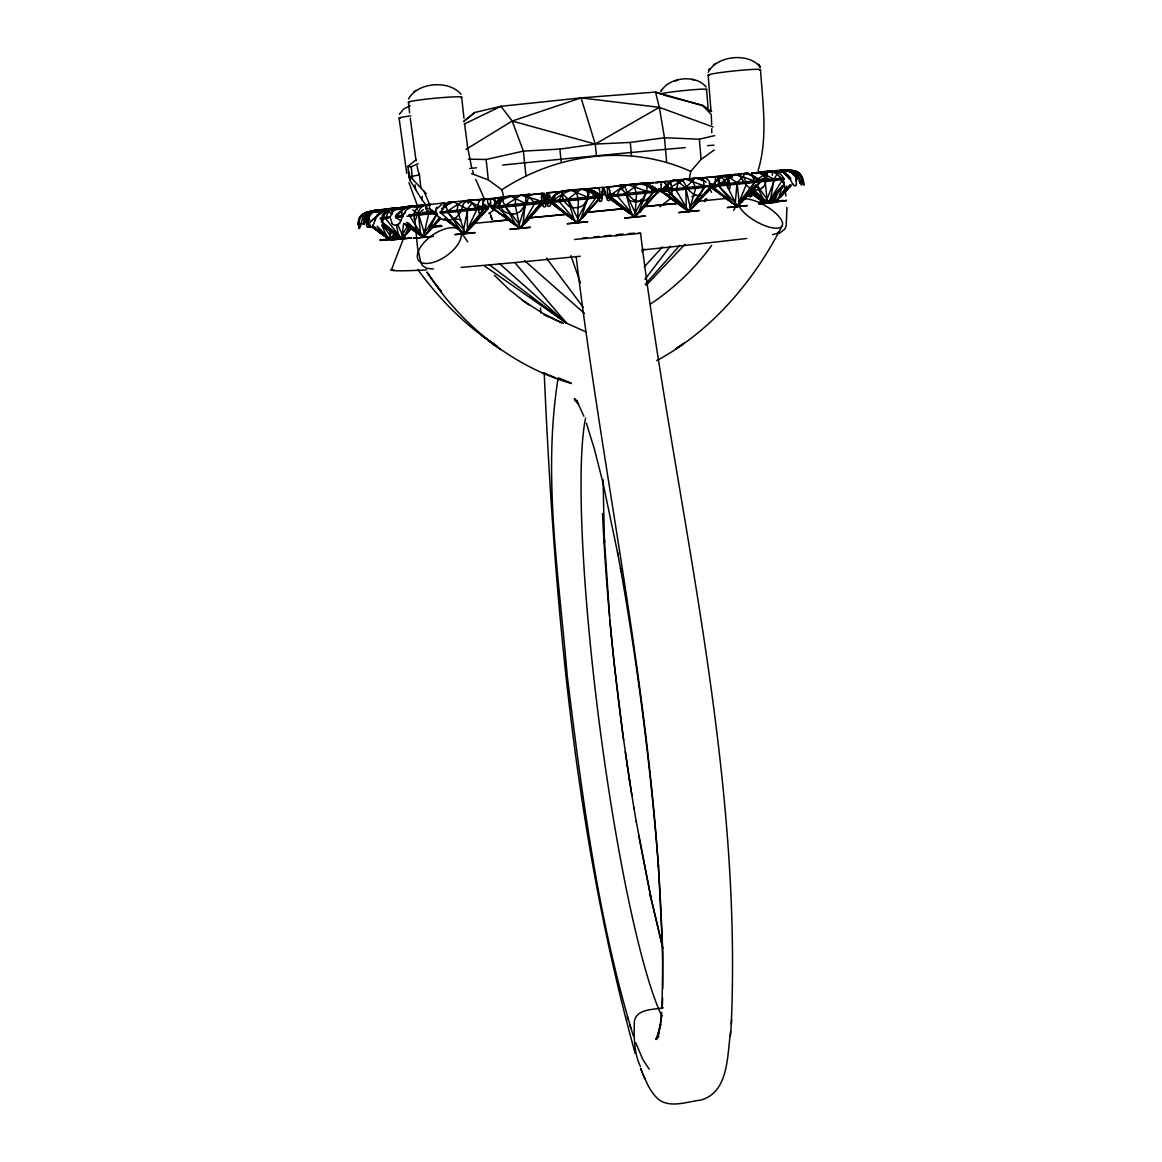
<?xml version="1.0" encoding="UTF-8"?>
<svg xmlns="http://www.w3.org/2000/svg" width="1162" height="1162" viewBox="0 0 1162 1162"><rect width="100%" height="100%" fill="white"/><g stroke="black" fill="none" stroke-linecap="round" stroke-linejoin="round"><path stroke-width="1.5" d="M444.596 218.674L465.09 233.577L487.735 208.652L487.561 207.083L483.348 204.091C497.452 211.92 473.21 204.701 472.397 202.842L467.298 209.044L467.458 229.19L465.09 233.577L444.363 218.688M711.769 132.715L711.783 128.75M414.238 219.095A1.714 0.915 -83.7 0 0 414.892 219.589L417.463 247.041L420.847 262.467A11.751 7.858 83.9 0 0 422.823 265.895L426.904 268.378L433.411 268.974M602.453 195.768L602.439 193.328A9.601 1.133 85.4 0 1 602.497 191.57L602.875 188.985M603.063 479.79L604.487 542.465L604.371 539.458L609.629 616.441M662.805 988.63C662.601 741.937 605.286 500.401 576.149 256.526M803.959 184.932C803.799 179.006 800.967 171.54 794.096 170.799M549.234 200.416L548.682 192.761L563.105 191.338M358.753 219.836L357.998 224.818L358.898 219.342M550.759 202.769L550.134 205.703A1.569 1.54 40.7 0 1 547.781 205.95L544.833 194.664A37.649 2.673 84.3 0 0 544.208 193.546M602.439 196.799L601.625 200.648A1.569 1.511 -59.7 0 1 600.536 201.346M592.91 195.826L602.875 194.853L602.41 187.358L586.621 188.898L586.781 190.219M358.477 223.467L359.014 228.362L359.959 223.859M549.989 202.203L577.558 222.741L578.356 199.748L575.8 189.726M662.224 1007.134L662.674 998.085M662.006 1008.529L662.892 953.218L658.229 863.119L658.476 866.649C650.633 766.688 637.938 667.119 620.493 568.392L621.104 571.631L617.429 551.689M731.29 1024.071C742.692 757.116 672.624 496.406 640.567 233.301L638.127 233.17M642.165 1072.221L640.523 1068.241C645.317 1079.483 649.587 1092.077 659.348 1100.08C671.636 1108.112 687.396 1101.576 700.613 1100.138C729.358 1092.28 726.991 1054.588 730.738 1031.217M730.39 1035.894L731.624 1019.539M803.915 184.918L799.543 174.532L792.949 170.814A30.212 29.326 -57.2 0 0 788.562 170.465A34.787 33.974 -67.3 0 1 793.719 170.872L795.563 171.293M663.822 191.396L661.352 191.294L688.805 211.571L712.335 186.632L712.204 185.063L709.474 183.451M648.004 184.192L645.026 183.03L628.439 184.598L620.552 188.273L610.399 195.013L606.956 195.695L607.29 196.93L634.844 217.047L636.5 194.054L633.624 184.09M709.314 183.451L712.204 185.063L712.335 186.632L688.805 211.571L661.396 191.628L662.819 191.483L683.648 207.911L667.961 190.975L668.324 183.698L672.449 180.459L699.48 177.786L702.487 179.427M482.52 205.442L481.358 212.515M562.03 192.776L563.439 200.735L568.901 206.27M746.353 173.312L752.715 175.52L760.558 180.676L752.715 175.52L744.74 173.443L743.273 176.406L737.057 182.623L735.328 202.653L737.274 206.545L760.631 181.562L741.719 201.999L754.617 182.492L752.715 175.52L747.965 173.182L721.268 175.796L718.494 177.975M661.614 1015.297L659.987 1028.922L660.582 1024.463L657.169 1038.044L658.563 1034.805L655.717 1039.482L658.839 1036.707M526.183 196.291L524.992 205.224L520.779 210.976M661.832 1012.247L660.074 1026.09L656.385 1039.511L659.072 1032.539L656.225 1038.581L658.491 1035.952L656.879 1037.579M515.55 195.652L515.376 205.921L520.14 228.333L530.409 227.316L509.871 229.335L520.126 228.449L543.467 202.842L537.614 208.405M363.996 221.114L363.967 224.324M403.679 223.394L401.718 238.907L382.182 224.963L396.445 235.421L382.588 222.799M630.341 213.242L634.844 217.047L658.113 191.948L658.273 190.655L652.39 186.356L658.273 190.655M469.128 200.416L474.851 199.806L464.088 200.779L457.93 204.251L457.189 210.031L465.09 233.577L488.156 208.158L469.651 228.943L483.929 209.015L487.735 208.652M528.841 194.388L529.756 194.359L503.669 196.857L497.961 200.343L491.918 206.967L505.485 205.282L520.779 195.143L528.841 194.388L529.349 197.206L525.297 203.335L523.002 223.859L520.14 228.333L492.02 207.882L520.14 228.333L523.655 223.729M796.507 183.698L795.476 176.697L791.162 172.223A12.216 11.794 -75.2 0 0 789.957 171.715L786.95 171.003M436.491 211.208L431.552 211.702A5.403 3.53 82.8 0 1 429.562 207.519L429.272 204.483L426.193 205.122L421.835 199.617L422.285 196.291M409.416 206.342C402.662 209.233 386.699 219.792 402.909 215.725L403.011 216.626L401.369 217.12L402.052 209.915L406.38 206.691L418.523 205.427L421.385 206.284M758.103 170.523C768.097 137.726 762.65 103.157 760.514 69.662M358.666 221.593L359.624 218.093M749.998 192.471L763.027 201.999L763.463 199.486M549.074 202.304L548.58 203.51L547.011 192.79L562.19 191.846M360.438 226.329L362.922 216.916L368.354 212.472A29.805 28.701 62 0 1 371.971 211.237L375.065 210.874M770.275 198.92L773.936 201.433L774.4 198.847M776.812 174.663L774.081 179.05L770.638 198.818L767.661 203.118L751.146 191.178M689.022 180.023L690.765 171.439L701.093 159.397L714.238 149.985M467.473 210.627L441.095 213.212L439.701 212.094L483.77 207.446L483.929 209.015L467.473 210.627L463.594 229.582L448.082 212.53L445.816 205.456L448.183 202.391L482.811 199.138L483.131 202.188A5.49 1.859 84.2 0 0 484.307 206.56A16.384 3.994 87.5 0 0 489.594 203.481M660.96 91.595C668.237 77.012 696.154 74.107 706.06 87.048M708.239 72.276C716.634 55.689 747.762 52.305 759.745 66.394L758.51 64.389L759.745 66.394M607.043 196.61L613.536 200.953M439.802 219.429L423.302 237.309L404.216 223.67L423.302 237.309L428.487 214.462L425.699 207.548L428.313 204.483L430.666 204.28M408.501 99.002C417.521 82.241 448.939 79.728 460.922 94.166M417.754 212.326L415.952 218.892A1.699 1.482 -81.3 0 1 414.936 219.589M620.058 185.455L620.552 188.273L617.095 194.345L617.254 195.942L634.844 217.047L638.577 212.501L646.028 193.11L647.495 185.644L645.026 183.03L618.62 185.659C632.36 180.967 644.14 195.724 657.576 190.394L657.721 191.977L639.521 212.37L644.925 205.195M683.271 179.456L699.48 177.786L703.533 180.226L704.288 187.416L693.075 206.996L710.113 186.85L711.667 186.24L718.712 186.007L735.328 202.653C731.944 193.894 722.459 183.857 730.651 174.823M711.667 185.455L727.18 183.596L728.806 177.83L735.531 174.329L754.487 180.923L759.323 180.459L759.44 182.013L718.712 186.007L717.956 178.933L721.268 175.796L724.58 175.52M782.229 186.152L778.947 197.555L775.737 201.781L770.609 198.339M482.913 203.089L484.205 200.445A38.622 12.056 84.1 0 1 485.977 199.196L503.015 197.133L501.737 197.758M558.21 377.665C542.204 475.999 559.212 577.107 567.187 675.587C582.322 796.624 597.558 918.75 633.275 1035.763M483.116 211.891L481.634 215.014M573.098 218.921L577.558 222.741L581.189 218.18L589.744 191.28L587.493 188.636C574.26 190.728 557.6 187.038 549.539 200.982L549.699 202.566L552.705 202.275L577.558 222.741L600.87 197.555C600.463 192.384 591.487 190.67 587.493 188.636L574.58 189.987M520.779 195.143C523.757 196.393 550.599 202.348 540.664 203.452L525.456 204.933L519.24 224.237L505.659 206.88L502.187 199.879L503.669 196.857L512.747 196.073M600.943 196.276L589.744 191.28L581.015 189.217L568.073 199.138L549.539 200.982M674.207 180.255L668.339 183.683L662.689 189.914L662.819 191.483L704.288 187.416L707.513 185.949L704.157 185.833L685.42 179.108L678.187 182.681L676.052 190.176L688.805 211.571L695.762 188.244L692.828 181.243L690.301 178.628M661.163 90.752L661.468 89.924M404.129 236.787L391.347 270.078L393.816 269.831M784.248 179.268L774.197 180.589L767.065 199.167L767.661 203.118L783.29 186.835M399.379 114.341L403.592 109.068L410.186 105.742M584.893 189.755L586.098 189.086M463.42 203.946L460.66 212.254L456.448 217.265A15.513 13.9 -78 0 1 455.155 218.224M688.805 211.571L689.981 208.652M373.22 225.196L376.909 215.13L382.051 210.888M392.175 230.701L390.069 235.639L390.388 239.488L372.406 226.939M409.373 225.254L405.393 234.55L401.718 238.907L394.484 233.039M365.928 217.163L364.142 224.339M526.386 195.448L542.218 193.255L544.47 203.916L544.615 201.491M359.189 218.398L359.45 217.919A9.035 8.817 57.7 0 1 360.975 215.667L364.302 213.547M753.092 176.464L760.456 180.357L760.587 181.911L737.274 206.545L710.287 186.85L737.274 206.545L746.788 183.247L743.273 176.406M671.941 193.822L671.665 186.908M790.988 185.92L775.737 201.781L775.577 197.903L778.424 191.817M359.697 217.948L361.208 215.711M712.204 185.063L708.864 185.702M496.479 203.35L497.961 200.343L504.192 196.843M399.016 208.986L395.734 207.925L388.384 211.411L385.726 218.674L401.718 238.907L411.856 227.955L406.061 234.448L410.128 228.58M553.432 204.541L550.628 202.478L572.024 219.052L552.705 202.275L555.523 194.679L561.769 191.164M359.407 217.933L359.624 217.483A8.933 8.715 56.3 0 1 360.917 215.682L362.428 214.607M437.144 213.619L427.325 232.807L423.302 237.309L408.893 214.81L428.313 212.907L437.144 213.619L424.377 233.112L418.422 213.881L412.713 209.944M401.718 238.907L403.911 234.637M601.03 197.191L588.016 198.804L577.746 218.529L568.073 199.138L562.626 193.923L562.408 191.614M742.242 200.518L743.854 197.555M658.375 191.454L646.028 193.11L635.193 212.835L626.231 193.444L620.552 188.273M733.571 210.424L736.897 204.497M781.895 226.299C753.572 281.538 711.783 330.749 656.762 360.656M393.192 235.407L396.896 237.832L398.406 235.218M408.254 224.687L402.299 234.869L398.174 225.559M589.962 207.954L582.249 218.049L600.188 197.613L600.028 196.029L587.856 197.206L570.571 190.234L562.626 193.923L559.038 200.024L559.198 201.622L573.941 218.892L568.233 200.735L552.705 202.275M634.844 217.047L637.502 212.53M795.752 180.822L798.149 178.265L798.033 176.784L791.467 172.107L785.294 169.986L760.834 172.208M749.577 196.538L752.148 192.253M577.558 222.741L579.402 219.72M777 170.523L783.784 172.659L788.199 177.684C790.77 176.784 790.988 179.834 790.32 177.801C782.229 166.95 767.603 171.569 756.084 172.572M696.023 202.42L693.22 206.952L708.341 189.479M436.738 207.112C433.949 211.237 437.028 216.844 441.139 218.761A15.527 14.046 -75.1 0 0 443.288 219.662M369.574 224.905L363.924 220.838L363.75 219.371L365.434 219.226L369.269 213.532L375.166 210.235C373.656 209.334 358.898 222.32 365.696 219.168L369.269 213.532L374.992 210.307L390.403 208.724M432.351 225.283L427.631 232.749L437.871 220.824M500.706 198.818C497.83 203.684 501.112 210.075 505.804 212.443A14.133 13.726 -65.5 0 0 513.473 213.881M378.115 229.829L390.388 239.488L395.283 232.444M377.156 226.212L390.388 239.488L393.235 235.261M642.034 252.038L644.082 249.06M674.701 204.483L676.734 201.505M786.848 186.065L778.947 197.555L790.799 184.787M771.902 198.194L775.737 201.781L778.714 197.525M704.288 187.416L690.213 207.301L685.682 187.634L675.979 180.052C670.009 179.05 649.907 202.74 668.324 183.698M399.83 222.741L405.015 211.513L408.225 208.361M383.809 211.019L385.276 209.015L395.734 207.925M543.264 201.607L542.102 201.723L542.262 203.306L524.832 223.656L540.664 203.452L540.504 201.868L525.297 203.335L510.336 196.175L502.187 199.879L497.656 206.052L497.83 207.649L515.754 224.571L505.659 206.88L493.109 208.114L492.949 206.531L497.961 200.343L503.364 197.525M748.604 195.303L750.725 192.398M711.594 245.458C695.079 268.466 674.178 288.161 650.676 303.907M471.031 226.14L474.241 221.855M410.622 227.679L405.393 234.55L411.406 228.028M752.38 188.229L767.661 203.118L771.016 198.717M644.983 279.316L670.3 246.228M704.419 201.636L706.627 198.76M754.617 182.492L739.177 202.275L737.187 184.192M394.15 235.639L396.896 237.832L399.06 235.131M439.846 217.265L427.325 232.807L440.093 219.022M550.468 200.91L555.509 194.679L562.35 191.076L562.611 194.359M483.929 209.015L467.458 229.19L476.827 209.712L472.397 202.842L468.446 200.358M783.74 184.758L772.265 198.629L782.418 186.922M790.32 185.237L780.239 197.409L790.828 185.194M741.443 201.999L748.023 194.069M751.32 190.103L755.721 184.816M760.064 181.621L760.456 180.357M386.307 208.899C365.899 224.164 363.285 228.856 385.276 209.015L389.372 208.652M540.664 203.452L523.002 223.859L534.36 204.062L534.2 202.464L529.349 197.206M754.487 180.923L737.057 182.623L725.771 175.317L717.956 178.933L712.611 185.048L712.742 186.603L732.409 202.914L718.712 186.007M400.963 220.809L395.559 217.367L401.369 217.12M645.171 284.414L679.857 245.269M393.424 235.29L395.69 232.763M782.433 185.746L770.638 198.818L782.563 179.761L782.433 178.236L784.176 178.382M402.052 209.915L396.039 217.323M782.157 193.72L790.175 184.831M524.817 222.45L529.465 217.352M644.184 266.969L662.514 246.881M784.263 183.262L782.505 176.653M600.188 197.613L581.189 218.18L595.685 198.048L595.525 196.451L589.744 191.28M774.647 194.795L777.073 192.195M657.721 191.977L638.577 212.501L653.48 192.384L653.334 190.8L647.495 185.644L638.809 183.596L626.231 193.444L623.82 194.01L611.808 195.201L610.399 195.013L610.094 192.907M404.391 208.782L406.38 206.691L428.313 204.483M494.039 207.693C492.238 208.782 490.989 206.415 493.095 206.967M646.203 285.373L685.014 244.296M763.071 187.111C767.559 183.422 766.484 175.201 760.514 173.879M394.819 235.537L396.896 237.832L398.929 235.77M390.388 239.488L394.731 235.145M758.902 198.644L763.027 201.999L765.104 199.922M546.982 192.819L546.75 193.124A37.91 2.629 84.2 0 0 546.416 194.301L545.733 206.211A1.612 1.598 -51.9 0 1 543.308 206.473M669.036 183.683L672.449 180.459L681.673 179.602M392.858 211.339L390.142 217.091L392.088 223.453M464.669 202.13L463.754 203.277A12.797 3.98 85 0 0 463.449 204.062M604.08 188.956L604.806 191.12A9.804 1.162 83.7 0 1 605.213 192.965L607.479 200.155A1.612 1.554 49.5 0 0 608.714 200.634A1.612 1.583 56.7 0 0 609.876 199.922L610.37 194.925L610.544 196.596L626.376 195.042L631.387 213.212L610.544 196.596L607.29 196.93L607.13 195.347M662.689 189.914L685.682 187.634L695.167 178.164L703.533 180.226L706.104 182.245M418.422 213.881L423.273 209.654M542.218 193.255L541.899 193.676A36.516 2.615 84.3 0 0 541.55 194.955L541.492 197.322M617.225 186.501L618.082 185.978L612.839 186.486M661.396 191.628L661.251 190.06L667.743 184.743M715.356 181.054L717.956 178.933M421.835 199.617L410.171 180.633L409.053 176.914L407.862 166.398L416.214 159.659M463.623 121.487L474.779 112.496L500.938 106.308L581.058 97.884L655.513 92.074L702.763 105.524L711.725 111.596M464.088 121.109L474.779 112.496M395.705 217.686L395.53 216.147L399.467 212.995M655.746 190.917L657.968 190.365L652.376 186.356M659.885 206.792L671.128 198.136M420.717 207.562L422.895 206.255A40.118 26.741 83.6 0 1 425.481 205.325L426.193 205.122M441.531 208.739L451.016 202.086M377.606 216.161L374.861 218.238L375.05 219.734L375.471 218.485M608.568 195.536L607 195.797M640.64 233.315L574.594 239.459M492.949 206.531L502.187 199.879M375.079 219.734L375.587 219.357M364.287 214.505L365.638 213.634M370.01 212.515L366.582 214.955A9.165 8.817 66 0 0 365.289 216.8C362.805 221.274 364.708 220.388 368.644 222.697L365.87 220.649L365.696 219.168L369.574 216.51M363.561 213.968L359.697 218.834L359.014 226.43M757.653 179.093L769.505 171.235L772.803 172.02M552.531 200.677L562.626 193.923M447.907 210.947L457.93 204.251L467.298 209.044M382.821 215.086L388.384 211.411L392.088 214.331M611.967 186.574L603.732 187.576A48.644 6.333 84.3 0 0 603.063 188.462A25.491 3.297 84.4 0 0 602.875 188.97M401.195 215.566L405.523 212.733M671.97 193.836A1.612 1.467 61.3 0 1 669.675 194.054L667.729 189.304L678.187 182.681M718.581 184.453L728.792 177.83M713.366 64.985L715.981 63.3M668.905 181.809L671.171 180.909M415.952 90.433L413.585 91.943M488.824 213.358L494.809 209.61M600.362 195.013A5.476 0.77 84.5 0 1 599.679 190.815L599.011 188.041A48.688 6.217 84.4 0 0 598.43 188.796M465.977 149.375L512.181 121.037L581.058 97.884L659.319 107.354L713.119 126.963M362.849 214.113L363.619 213.663M718.566 178.222L722.938 175.665M661.991 94.471L655.513 92.074L659.319 107.354L595.264 144.073L559.895 149.099L523.394 151.118L486.137 159.484L468.359 159.15M797.815 177.22L795.709 177.307L796.711 178.396C799.253 177.771 798.294 176.842 795.81 177.016M471.511 173.574L488.301 179.907L501.868 189.769C557.121 153.282 629.775 143.623 690.765 171.439M610.544 196.596L629.368 213.372L607.929 196.857L608.656 196.451M710.679 186.791L712.335 186.632M418.669 206.981L419.438 206.604A39.915 26.653 83.7 0 1 422.024 205.689L425.815 204.846L426.149 207.853A5.403 3.689 83.2 0 0 428.139 212.05L422.3 212.631M397.462 217.192L397.36 216.292L396.692 217.584L396.503 216.045L398.377 215.885M363.561 213.692L365.841 212.82A30.038 29.689 60.3 0 1 370.024 211.615L370.518 211.382M363.837 213.721L365.057 213.154M380.453 212.225L387.324 208.768L388.384 211.411M450.348 202.232L443.201 205.776L448.183 202.391L454.691 201.825M414.18 207.548L418.523 205.427M464.306 124.014L500.938 106.308L512.181 121.037L523.394 151.118L525.979 176.145M711.347 185.484L712.175 185.397M465.962 201.287L467.618 200.692M615.744 235.915L618.968 234.419M408.036 207.693L411.13 206.27M378.129 211.237L384.637 209.77M376.241 212.268L384.593 209.334M756.288 173.646L759.44 172.223L774.081 179.05L782.433 178.236M365.609 220.678L363.924 219.662M382.211 209.61L376.735 210.554A35.47 34.221 71 0 0 371.68 212.021L367.468 214.854A9.252 8.875 74.2 0 0 365.957 217.178M366.379 213.256L367.134 212.922A28.643 27.612 49.1 0 1 370.649 211.847M368.267 213.125L369.008 212.791M374.963 211.687C369.138 213.387 366.945 220.315 369.124 225.573M396.024 209.378L396.808 209.058M757.914 182.173L758.902 181.751M407.862 166.398L411.159 166.776L418.175 163.711M638.795 184.177L648.105 183.073M365.87 220.649L369.574 219.967M652.245 182.913L653.233 182.957M656.69 182.492L659.362 181.984M440.935 204.004L444.915 202.914L420.833 205.34M482.811 199.138L481.271 199.675A36.443 11.46 84.1 0 0 479.325 201.128L478.294 203.553A9.746 3.166 82.9 0 0 477.974 205.398L479.064 212.733M688.732 179.544L692.901 178.759M715.037 177.205L718.16 176.363L709.459 177.19M790.639 178.977L785.338 173.182M790.32 177.801L789.869 178.73L792.731 184.104M411.333 207.01L425.815 204.846M760.166 180.72L759.672 181.562L760.587 181.911M685.682 187.634L704.157 185.833M396.663 208.477L398.842 208.477M772.556 234.651L780.312 232.618L784.553 229.335A11.518 9.572 86 0 0 786.195 225.66L786.906 208.957M383.605 217.672L389.924 217.149L385.726 218.674L380.235 218.892L380.134 218.006L383.605 217.672L383.707 218.543M796.783 178.076L797.902 177.975M380.555 210.061C359.276 212.37 393.105 208.187 376.038 210.903M370.634 211.789L373.38 211.179M433.005 213.576L406.889 216.248M505.659 206.88L525.456 204.933M626.231 193.444L645.883 191.527M400.048 208.332L405.001 207.068L394.383 208.55A36.443 32.71 80.8 0 0 389.56 210.031L385.552 212.893A9.485 8.41 82.7 0 0 384.143 215.29C382.661 225.297 379.8 224.382 382.559 214.97A9.412 8.468 77.1 0 1 383.78 213.082L387.048 210.612A36.037 32.362 81 0 1 392.901 208.724M568.073 199.138L587.856 197.206M662.761 190.248L661.251 190.06M677.664 80.28L674.57 81.035M568.233 200.735L588.016 198.804M646.028 193.11L626.376 195.042M380.453 210.918L380.337 209.843L370.01 211.513A33.582 32.841 56.1 0 0 364.287 213.242M505.485 205.282L525.297 203.335M774.197 180.589L764.538 181.533L762.083 181.446L762.011 180.546L774.081 179.05M512.181 121.037L595.264 144.073L630.269 142.432L664.475 137.741L699.364 139.208L714.659 135.634M780.966 171.569L777.799 170.814L785.294 169.986M727.18 183.596L737.057 182.623M372.16 211.15L369.458 211.731A29.907 29.282 56.4 0 0 365.304 212.878M392.887 208.681L396.881 207.94L397.099 209.785M704.085 178.047L700.875 178.251A37.562 20.132 84.9 0 0 700.047 178.541M707.978 177.321L704.884 177.873A48.049 25.869 84.6 0 0 702.168 178.875A25.23 13.537 85 0 0 701.209 179.471M370.78 211.339L371.738 211.237M378.1 210.903L380.57 210.453L374.12 210.743M411.406 237.963L402.008 238.98M567.303 223.743L587.827 221.724L567.274 223.743M766.136 202.711L785.338 200.852L775.417 201.723M381.005 240.447L399.96 238.544L380.816 240.447M391.885 239.88L401.413 238.835M372.392 211.034L373.452 210.932M372.828 210.947L373.873 210.859M365.696 219.168L369.472 219.11M433.31 236.322L424.333 237.309M783.58 171.38A32.797 31.447 -80.5 0 0 781.953 171.337L777.974 170.712L785.585 170.407A36.472 35.296 -80.3 0 1 791.191 170.872L795.883 172.833A9.311 8.991 -73 0 1 797.858 174.794L800.415 181.519L796.9 174.445A9.209 8.875 -80.6 0 0 795.244 172.891L791.38 171.163M396.881 207.94L386.104 209.581A30.764 28.411 70.2 0 0 382.037 210.874M783.173 170.64C784.234 171.773 781.082 168.911 781.372 171.395M380.337 209.843L375.834 210.656A34.279 33.073 71 0 0 369.981 212.443M663.197 1007.701C653.625 1009.923 636.921 1008.471 634.379 1021.093C633.856 1036.112 633.769 1052.627 640.378 1066.396M399.699 208.042L401.471 207.824M783.667 170.959L778.061 171.337M388.645 238.617L387.861 238.747L388.602 238.689M747.762 196.131L750.536 195.797A274.232 1.569 -5.6 0 0 749.199 195.274M404.928 207.417L410.752 207.185M404.768 237.106L402.299 237.368M758.771 204.018L767.181 203.06M415.168 206.255L420.353 205.95M419.497 206.328L422.256 205.471M743.375 173.69L747.965 173.182L751.625 175.68M432.903 225.849L436.142 225.486M390.795 238.384L400.672 237.382M768.823 201.505L772.134 201.128L768.75 201.375M582.075 238.225L587.144 237.687M776.1 172.136L775.17 171.947A39.13 32.492 86.3 0 0 771.815 171.598L761.386 172.397L768.067 171.773M770.798 171.235L777.509 170.538M393.177 208.564L398.755 207.94L392.044 208.564M761.313 172.601L769.331 171.787A39.348 32.638 86.5 0 1 772.614 172.15L775.504 172.949M764.465 172.63L769.128 172.15M773.805 171.468L783.842 170.407L774.023 171.337M698.594 201.055L700.25 200.895M704.768 200.43L707.193 200.184M727.049 198.368L710.534 200.053A260.012 1.409 -5.6 0 1 698.289 201.287M400.672 237.542L390.795 238.5M768.082 201.578L759.556 202.261M400.454 207.591L410.956 206.487L390.722 208.535M738.538 174.169L741.763 173.85M466.165 233.577L475.302 232.574L454.879 234.593L465.061 233.475M593.826 237.004L599.084 236.482M604.08 235.973L611.081 235.276M476.943 200.372L481.881 199.37M482.724 199.283L491.279 198.673A48.659 15.135 84.3 0 1 492.978 199.283A25.549 7.916 84.1 0 1 493.618 199.719L495.375 202.043M495.056 205.122A5.461 1.83 83.3 0 0 495.186 201.084L494.838 198.077L503.945 197.177M506.443 196.93L508.912 196.974M529.509 194.65L544.194 193.444M387.222 209.552L390.287 209.247M476.769 207.243L484.322 206.502M495.68 205.383L488.824 206.052A5.49 1.641 83.8 0 1 487.677 201.738L487.386 198.673M535.406 201.476L543.177 200.706M547.883 200.242L554.71 199.573M433.019 226.517L434.341 226.387A244.499 1.38 -5.6 0 0 440.95 225.994M768.14 203.161L777.509 202.159L766.194 202.725M423.302 237.411L413.251 238.297L432.86 236.336M572.866 190.147L561.202 191.251M607.552 194.286A5.519 0.784 84.6 0 0 607.435 189.972L607.189 186.893L623.921 185.775A32.943 6.42 -88.6 0 1 624.865 185.92M646.595 186.152L646.246 183.102L662.543 181.911A36.371 11.794 84.7 0 1 664.795 182.986L666.305 185.136A9.732 3.065 84 0 1 667.017 186.908L667.729 189.304M586.984 188.999L599.331 187.794M648.962 182.986L653.204 182.579M381.717 209.683L390.606 208.971M764.538 172.513L769.157 171.918M385.276 209.596L390.011 209.131M607.566 194.403L614.48 193.72M653.494 189.914L660.887 189.188A5.49 1.627 85.4 0 0 661.12 184.743M665.303 188.752L672.537 188.055M709.517 184.453L714.717 183.945A5.432 2.789 86 0 0 715.443 179.5M724.449 183L718.668 183.567A5.418 2.978 85.6 0 0 719.467 179.122L719.249 176.101L735.502 175.012A36.414 21.294 -80.1 0 1 737.841 175.404M757.028 179.849L763.376 179.224A5.302 4.343 87.7 0 0 764.857 174.779M762.795 201.941L766.31 201.607M773.66 201.375L783.304 200.518L764.596 202.333L773.34 201.578M616.209 234.768L623.239 234.099M701.616 180.676L701.311 177.815L717.738 176.58A36.893 19.972 85.1 0 1 721.573 177.51L723.926 179.558A9.645 5.142 84.5 0 1 724.972 181.272L728.051 188.288A1.598 1.293 67.5 0 0 730.085 188.113L729.199 181.316M660.219 181.897L681.963 180.328M697.36 178.338L702.545 178.411M474.038 223.38L487.662 222.073A260.012 1.409 -5.6 0 0 508.622 220.039M490.684 221.593L502.26 220.475A234.433 1.264 -5.6 0 0 506.167 220.097M762.374 202.159L759.701 202.406M775.185 201.927L772.483 202.188M751.887 174.62L751.712 173.022L769.317 171.816M396.431 208.637L401.427 208.347M386.22 209.741L389.197 209.45M768.953 178.701L765.845 178.992A5.302 4.445 87.4 0 0 767.356 174.547L767.094 171.584L778.54 171.235M725.073 198.426L726.802 198.266M374.992 210.307L380.032 209.843M772.047 202.595L759.222 203.989M402.953 237.179L405.16 236.99M442.054 226.358L433.252 227.127A271.066 1.525 -5.6 0 1 430.289 227.374M388.733 209.741L389.822 209.639M628.235 233.635L634.917 233.199M398.246 208.564L401.456 208.347L399.103 208.506A44.955 44.054 58.6 0 1 401.195 208.535L401.413 208.55M399.743 208.463L401.311 208.419M781.75 170.465L777.974 170.712M377.374 210.612L378.173 210.903M398.653 208.535L399.249 208.463M781.924 170.451L783.086 170.422M782.273 170.422L783.522 170.407M782.68 170.407L781.532 170.494M783.043 170.393L783.9 170.625M767.094 171.584L768.707 171.54M781.082 170.509L782.186 170.451M783.493 170.364L788.577 170.349L787.662 170.378M391.957 239.895L411.522 237.934M784.19 170.451L785.585 170.335M396.678 208.55L397.622 208.492M400.106 208.027L401.326 207.998M751.712 173.022L757.101 173.182M419.438 205.776L422.155 205.747M397.084 208.535L398.029 208.477M784.902 170.451L786.02 170.32M785.904 170.393L786.863 170.306L785.73 170.436M398.827 208.347L399.917 208.535M783.972 170.407L782.868 170.451L785.832 171.555M707.571 186.632L710.113 186.85L709.982 185.266M399.234 208.332L400.309 208.535M784.408 170.407L783.304 170.451A34.773 33.669 64.9 0 1 786.964 170.756M785.73 170.306L786.616 170.306M786.616 170.422L787.357 170.306M719.249 176.101L721.951 176.217A37.184 20.204 85 0 1 725.103 176.914M787.052 170.422L787.792 170.306M701.311 177.815L702.414 177.844M786.979 170.582L788.94 170.64A28.934 28.513 -71.7 0 1 792.687 171.134M788.17 170.422L790.523 170.378A29.035 28.338 -63.8 0 1 794.111 170.683M784.829 170.974L785.527 171.003A29.616 28.484 -70.3 0 1 789.245 171.322M656.791 191.614L658.113 191.948L657.968 190.365M646.246 183.102L648.222 183.509M476.885 199.864L479.325 200.372M694.295 79.8L691.753 79.481M712.117 186.312L711.609 185.542M792.702 171.075L794.329 171.482M523.074 195.056L526.517 195.87M778.613 170.611L781.852 171.38M464.088 200.779L472.382 202.842L476.652 208.129M607.189 186.893L607.871 187.213A37.983 4.997 84.4 0 1 608.728 188.142M663.618 95.066L702.763 105.524L709.459 111.203M602.41 187.358L603.093 187.678A36.69 4.735 84.5 0 1 604.066 188.898M643.457 183.233L646.479 184.09M587.696 189.246L593.651 190.96L600.71 195.971L600.376 197.264M784.931 170.073L791.467 172.107L796.609 176.914L796.711 178.396M785.105 170.03L791.467 172.107L793.631 174.561M586.854 188.723L593.637 190.946L600.028 196.029M644.242 183.131L647.612 184.25M795.36 171.337L796.348 171.569M571.486 383.533C511.149 365.972 460.791 324.314 426.919 272.068L436.825 285.692M697.665 177.989L702.4 179.674M425.699 207.548L432.148 210.133M555.581 377.752L542.974 372.639L545.719 373.743M559.416 378.216L571.021 383.039M551.224 318.185L562.945 323.196M796.159 171.598L797.117 171.903M795.113 171.758L796.609 172.47M585.938 331.867L566.664 323.268L484.438 265.895M725.088 176.973L727.964 179.166M543.99 314.829L549.771 317.516M563.091 323.37L542.741 313.232L522.392 300.246L529.059 304.938M647.495 185.644L657.576 190.394M484.249 205.543L487.517 207.097L487.096 208.376M706.394 178.759C711.812 181.374 710.926 189.29 706.801 192.689A14.118 12.491 72.6 0 1 700.352 195.623A14.293 12.637 72 0 1 698.812 195.623A14.046 12.216 66 0 1 693.249 193.865M796.914 171.932L798.555 172.746A8.991 8.759 -67.6 0 1 800.168 174.256L803.102 181.17M575.539 400.251L577.369 401.239L574.565 399.467L578.545 404.652L583.89 416.257M633.668 199.893L628.511 195.071L624.836 186.632M693.177 194.025L688.543 189.9L683.198 180.981M750.158 188.389L746.048 184.947L740.601 177.147M457.93 204.251L453.848 201.781L445.816 205.456L440.921 211.644L441.095 213.212L460.355 229.873L448.082 212.53M497.321 346.189C465.933 326.362 439.599 299.418 417.797 269.54M373.786 227.142L389.009 239.111L367.352 223.903M797.655 172.325L798.352 172.775A9.035 8.817 -71.1 0 1 800.284 174.692M409.053 176.914L412.583 179.209L426.323 193.734M493.109 343.429L494.344 344.286L487.241 339.406M382.4 224.934L397.113 235.32L395.153 232.56M493.647 344.533L500.677 349.573M750.361 192.413L754.632 195.536M616.339 203.001L627.538 211.194M560.462 209.668L571.704 217.89M373.568 227.142L389.009 239.111M530.424 296.6L533.329 298.736M542.015 305.141L566.664 323.268L514.868 262.641M374.179 226.779L386.626 235.973L381.906 225.384M444.509 218.674L459.629 229.916L455.765 226.329M750.986 190.016L763.652 199.486L756.665 185.557M523.96 301.365L508.898 289.338L494.431 275.292M405.233 224.034L418.044 233.722L406.497 222.232M489.144 264.558L566.664 323.268L562.858 319.448M548.682 192.761L548.929 192.979A48.775 3.355 84.2 0 1 549.263 193.502M493.109 208.114L514.592 224.644L502.943 214.607M754.603 192.006L758.655 195.172M713.018 187.794L732.162 202.9L726.177 196.494M373.975 227.287L385.145 236.089L374.135 227.273M373.017 227.215L383.896 235.784L373.162 227.186M751.799 191.105L762.403 199.588L754.428 192.718M752.86 176.668L757.784 180.633M381.644 221.622L398.581 235.232L396.271 224.774M771.815 199.704L773.936 201.433L773.079 198.934M410.447 227.156L418.378 233.649M666.494 193.589L683.822 207.867L681.644 205.238M558.326 316.384L566.664 323.268L499.369 263.483M649.558 184.235C653.843 188.012 652.114 195.187 648.062 198.484A13.523 12.767 58.5 0 1 633.74 199.748M750.637 190.597L763.027 201.999M408.211 222.973L420.528 233.489L418.596 215.435M524.643 260.709L584.544 313.479M383.78 226.546L386.35 228.827M751.277 191.788L753.818 194.069M667.961 190.975L686.306 207.678L685.827 189.217M783.784 172.659L786.413 175.142M750.347 191.251L758.249 198.731M772.12 198.223L775.737 201.781M764.044 199.399L767.661 203.118M516.422 224.44L520.14 228.333M702.763 105.524L711.26 114.501M711.594 192.398L709.386 187.794A16.224 9.586 -89.7 0 0 714.703 183.93M434.937 227.113L434.69 226.822A24.024 23.472 68 0 1 434.341 226.387A244.383 1.38 -5.6 0 1 440.921 225.355M543.337 206.444L541.565 199.152A9.804 0.799 83.3 0 1 541.477 197.25M649.195 1069.229L642.702 1059.265L635.701 1042.648M772.047 199.08L773.936 201.433M546.416 258.095L583.237 307.378M757.116 194.359L760.224 198.571M593.651 190.96L595.583 193.633M757.101 185.237L767.065 199.167L764.335 174.503M460.283 231.151A25.462 12.462 -35.3 0 0 423.113 243.613A25.462 12.462 -35.3 0 0 434.544 261.973A25.462 12.462 -35.3 0 0 460.283 231.151L467.72 241.841M384.143 226.75L390.069 235.639L389.459 228.754M735.546 203.931L737.274 206.545M800.778 175.084L803.16 181.17M780.051 176.885L783.173 182.841A1.67 1.206 73.6 0 0 784.147 183.335L785.657 193.357M608.728 188.2L609.629 190.641M670.837 184.685L668.992 182.361A37.518 12.245 84.6 0 0 667.046 181.504L665.39 181.257L665.666 184.308A5.476 1.845 85 0 1 665.289 188.709M421.98 234.666L423.302 237.309M429.925 205.325L424.028 191.323M416.897 204.221L408.951 182.652M484.496 199.109L475.679 179.355M799.935 183.088L798.977 180.822M643.138 1074.516L644.837 1078.612M759.977 67.033L759.585 66.103L760.093 67.338M414.253 219.066L414.326 212.661A12.521 8.337 83.8 0 1 418.727 207.17M587.551 190.277L587.987 198.324L583.76 204.802A13.494 13.363 48.2 0 1 568.944 206.168M570.862 255.611L580.39 282.802M366.727 225.472L366.291 223.729M586.432 423.244L594.508 449.491L603.136 483.421L618.111 555.291M362.413 224.193L362.355 223.554M490.044 213.14L491.947 219.168L491.003 216.088M635.149 1053.338C574.013 832.123 554.376 601.553 544.208 372.973M472.527 170.523L473.544 173.704M395.777 234.259L396.896 237.832M627.277 1016.648L628.351 1020.163M629.717 1024.623L630.835 1028.254M581.058 97.884L595.264 144.073L596.353 155.432M491.134 216.495L492.063 219.56M662.906 948.395L650.328 895.306L650.996 898.429L636.21 821.374M501.868 189.769L503.567 196.393M662.427 946.347L651.446 900.013L638.621 835.042M471.612 167.27L467.676 147.661L464.553 123.433M419.38 176.261L417.042 165.934M605.01 194.679L604.066 187.343M598.154 198.136L599.302 200.881A1.569 1.525 -67.1 0 0 600.507 201.36M549.917 195.608L550.12 196.654A9.601 0.755 85.1 0 1 550.236 197.206M406.744 173.37L399.074 118.016M416.054 160.734L410.244 118.19M659.319 107.354L664.475 137.741L666.697 162.593M633.871 807.517L636.311 822.115M801.475 180.589L801.722 182.942M634.045 808.737L629.354 779.426M625.229 751.611L627.349 766.165M631.837 795.215L623.195 736.984L614.204 663.72M627.204 765.235L629.543 780.632M623.631 740.223C613.362 665.027 606.012 589.41 602.512 513.589M467.981 200.706L468.344 203.495M586.839 190.699L586.97 191.803M416.664 205.848L417.042 208.797A5.2 3.326 81.9 0 0 417.202 210.002M526.967 194.795L527.33 197.656M391.376 208.564L391.739 211.469M585.299 189.842L585.212 189.217M378.1 212.109L377.868 210.148M408.399 102.241L409.634 112.874M381.238 209.726L381.383 210.99M374.643 210.642L374.745 211.513M374.585 218.572L374.658 219.444M366.785 219.371L366.887 220.228M364.912 219.56L365.013 220.417M364.708 219.589L364.81 220.446M398.668 207.751L398.9 209.77M387.687 217.265L387.788 218.151M409.184 172.034L410.171 180.633M411.188 214.912L411.29 215.812M399.743 216.045L399.844 216.945M430.681 212.995L430.782 213.895M425.931 213.459L426.033 214.36M419.337 173.98L420.876 187.678M420.964 213.953L421.065 214.854M415.008 184.787L415.604 189.958M411.159 166.776L412.583 179.209M415.981 214.433L416.083 215.348M463.972 118.263L461.677 97.172M445.932 211.469L446.034 212.385M442.417 211.818L442.519 212.733M464.815 209.61L464.916 210.54M459.745 210.104L459.847 211.034M454.763 210.598L454.865 211.513M450.101 211.063L450.202 211.978M384.651 209.828L384.767 210.874M482.303 207.911L482.404 208.826M478.729 208.259L478.831 209.175M474.488 208.666L474.59 209.581M469.797 209.131L469.898 210.046M612.694 649.456L614.306 664.722M499.399 206.211L499.5 207.141M496.189 206.531L496.29 207.461M493.821 206.763L493.923 207.693M492.543 207.838L492.456 206.923L492.47 207.838M486.137 159.484L488.301 179.907M490.291 198.528L490.611 201.534A5.461 1.627 83.8 0 1 490.451 205.979M487.953 207.373L488.025 208.288M485.091 207.635L485.193 208.55M785.73 194.01L785.919 195.957M751.901 174.779L752.017 175.999M517.773 204.41L517.874 205.325M512.718 204.904L512.82 205.834M507.838 205.383L507.925 206.313M503.335 205.819L503.422 206.749M405.059 207.577L405.16 208.652M536.089 202.624L536.19 203.539M532.196 203.001L532.298 203.916M527.722 203.437L527.824 204.352M522.856 203.902L522.958 204.832M551.471 201.113L551.558 202.043M549.96 201.273L550.047 202.188M542.959 201.956L543.061 202.871M542.785 201.985L542.886 202.9M541.579 202.086L541.666 203.016M539.255 202.319L539.357 203.234M570.6 199.225L570.687 200.155M610.021 621.975L609.847 620.217L611.372 636.151M611.212 634.655L612.824 650.705M565.676 199.704L565.778 200.634M559.895 149.099L561.217 162.331M561.144 200.155L561.231 201.084M557.164 200.547L557.252 201.476M553.896 200.866L553.983 201.796M543.947 193.226L544.6 201.244M585.604 197.758L585.692 198.687M580.739 198.223L580.84 199.152M575.698 198.717L575.786 199.646M600.609 196.305L600.696 197.22M599.287 196.422L599.374 197.351M597.021 196.639L597.108 197.569M593.898 196.944L593.985 197.874M590.049 197.322L590.136 198.252M619.23 194.461L619.317 195.39M615.177 194.867L615.264 195.782M611.808 195.201L611.895 196.117M609.266 195.448L609.353 196.378M607.784 195.289L607.929 196.857M607.624 195.623L607.711 196.538M638.868 192.543L638.955 193.458M630.269 142.432L631.489 155.606M633.856 193.023L633.929 193.952M628.758 193.531L628.845 194.461M623.82 194.01L623.907 194.94M503.277 200.198L503.117 198.295M657.663 182.143L657.75 183.088M657.474 190.742L657.561 191.657M656.893 190.786L656.98 191.701M654.758 190.989L654.845 191.904M651.766 191.28L651.853 192.209M648.018 191.643L648.105 192.572M643.661 192.064L643.748 192.994M444.93 203.089L445.002 203.916M673.699 189.145L673.786 190.06M669.632 189.537L669.719 190.466M666.247 189.885L666.334 190.8M663.676 190.132L663.749 191.047M661.991 190.307L662.064 191.222M661.163 184.743L660.887 181.693M661.527 190.365L661.614 191.265M688.253 187.707L688.325 188.636M683.198 188.215L683.271 189.13M678.274 188.694L678.361 189.609M706.496 177.466L706.583 178.396M705.944 185.978L706.017 186.908M699.364 139.208L701.093 159.397M702.255 186.341L702.342 187.256M697.955 186.762L698.042 187.678M693.249 187.227L693.322 188.142M503.03 197.235L503.102 198.136M724.87 184.148L724.943 185.063M720.556 184.584L720.629 185.484M708.137 75.051L710.999 110.753M716.823 184.947L716.896 185.847M715.472 179.5L715.226 176.479M706.54 89.401L708.065 107.703M713.831 185.252L713.904 186.152M710.926 185.499L710.999 186.414M786.282 200.009L786.354 200.939M739.569 182.71L739.642 183.611M734.587 183.189L734.66 184.104M729.62 183.683L729.692 184.584M445.017 204.076L445.177 205.95A5.273 3.675 84.7 0 0 445.395 207.402M758.466 180.865L758.539 181.766M756.041 181.098L756.113 181.998M752.787 181.417L752.874 182.318M748.865 181.795L748.938 182.71M744.392 182.231L744.479 183.146M623.006 188.941L622.788 185.876M776.376 179.137L776.448 180.037M771.757 179.602L771.829 180.488M766.905 180.066L766.978 180.967M764.828 174.794L764.596 171.816M789.158 177.902L789.216 178.788M780.632 170.523L780.704 171.439M780.573 178.73L780.646 179.616M797.321 177.161L797.393 178.018M718.363 179.326L718.232 177.481M679.712 182.942L679.552 180.43M772.265 172.136L772.396 174.111A5.113 4.038 89.6 0 1 772.338 175.273M732.35 177.728L732.176 174.91M671.316 183.073L671.244 181.984M540.49 307.945L540.824 313.101M786.819 207.33L786.863 208.085M711.289 115.445L711.696 124.494M775.432 194.432L775.577 197.903M744.087 198.76A24.983 9.122 29.8 0 1 778.845 216.466A24.983 9.122 29.8 0 1 768.14 226.779A24.983 9.122 29.8 0 1 738.466 204.178M709.474 75.37A26.319 1.438 -5.9 0 1 734.035 70.955A26.319 1.438 -5.9 0 1 759.367 70.228M660.902 93.962A22.935 1.089 -5.8 0 1 686.539 90.316A22.935 1.089 -5.8 0 1 705.959 89.706M409.532 102.546A26.755 1.482 -5.4 0 1 434.704 98.262A26.755 1.482 -5.4 0 1 460.733 97.695M400.454 118.248A23.313 1.133 -5.4 0 1 410.825 115.909M661.948 1016.3A318.49 36.879 82.7 0 1 598.735 718.653A318.49 36.879 82.7 0 1 585.59 418.015M391.028 270.107A294.16 7.248 -5.5 0 1 391.885 269.293M426.439 269.933A290.544 7.161 -5.5 0 1 391.376 270.078M778.366 231.979A293.884 7.321 -5.7 0 1 776.899 233.635M746.541 238.486A278.662 6.609 -5.6 0 1 641.671 250.033M580.288 256.265A278.662 6.609 -5.6 0 1 461.111 267.391M705.043 199.327A247.361 1.409 -5.6 0 1 705.813 199.254M676.081 203.335A234.433 1.264 -5.6 0 1 643.835 206.575M623.021 208.652A234.433 1.264 -5.6 0 1 586.839 212.225M566.475 214.229A234.433 1.264 -5.6 0 1 529.974 217.788A260.012 1.409 -5.6 0 0 567.187 214.331M679.131 203.219A260.012 1.409 -5.6 0 1 645.389 206.604M625.083 208.623A260.012 1.409 -5.6 0 1 588.262 212.268M413.454 228.74A271.066 1.525 -5.6 0 1 409.402 229.001M410.142 177.801A264.515 5.084 -5.7 0 1 418.422 175.128M469.695 168.49A253.621 4.692 -5.6 0 1 476.435 167.778M502.609 165.062A253.621 4.692 -5.6 0 1 685.275 147.618M707.498 145.686A253.621 4.692 -5.6 0 1 713.962 145.148M360.409 225.53A12.477 1.54 -86.1 0 1 358.855 228.042M375.006 211.789A28.759 27.917 -83.2 0 1 378.216 210.729M373.162 224.774A13.494 3.994 -85.6 0 1 368.979 226.285M396.881 209.349A35.499 30.546 -74.4 0 1 400.222 208.274M392.988 211.528A14.743 13.014 -89.5 0 1 396.082 209.552M392.059 223.569A15.266 7.233 -84.5 0 0 393.105 224.527A16.98 7.902 -86.2 0 0 398.711 223.758M399.859 222.886A15.324 6.957 -85.8 0 1 398.755 224.048M408.399 208.739A28.948 21.424 79.5 0 1 411.377 207.141M437.29 208.782A22.427 11.983 -82.5 0 1 441.052 205.253M455.097 218.122A17.139 15.455 -78.4 0 1 443.288 219.647M464.844 202.595A37.024 13.392 74.6 0 1 466.035 201.505M479.325 200.082A30.662 10.516 87.6 0 1 479.528 200.111M482.651 205.035A9.427 4.59 -84.9 0 1 482.767 205.456M437.522 214.069A17.052 10.313 78.2 0 1 432.017 210.453M500.778 200.125A32.187 6.812 -87.9 0 1 501.752 198.615M513.473 213.982A14.322 13.857 -79.2 0 0 515.187 213.706A14.133 13.668 -78.2 0 0 520.823 211.048M527.635 202.478A31.418 2.716 80.9 0 1 527.548 200.648M494.242 208.085A16.428 3.951 80 0 1 489.129 203.423M562.176 201.041A31.97 0.988 -89.2 0 1 562.263 199.225M587.58 192.035A32.914 2.426 81.3 0 1 587.623 190.655M648.164 183.146A31.723 9.427 81.5 0 1 649.456 183.305M608.162 197.293A16.442 3.283 80.9 0 1 606.244 196.901M681.978 180.183A30.473 10.56 -87.3 0 1 683.241 180.546M704.041 177.728A31.723 14.83 80.9 0 1 706.336 177.975M665.855 190.35A16.341 6.347 81.1 0 1 658.985 189.362A5.447 1.612 84.5 0 1 658.723 188.723M738.378 175.477A14.975 8.599 -88.3 0 1 740.746 176.551M750.187 188.302A15.295 11.562 70.1 0 0 752.134 189.232A16.994 13.014 72.1 0 0 761.517 188.375M763.056 187.082A15.338 11.852 71.4 0 1 761.502 188.346M757.072 172.731A28.629 21.831 82.4 0 1 760.558 173.094M719.133 184.453A16.152 9.63 81.4 0 1 710.534 186.37M778.525 171.598A21.889 19.129 -68.3 0 1 785.512 172.717M793.457 184.831A14.903 3.196 74.5 0 1 792.702 183.785M796.42 184.7A16.428 3.704 75.9 0 1 793.443 184.656M796.406 183.451A14.874 3.544 75.6 0 1 796.26 184.25M765.424 178.382A16.718 13.436 -75.8 0 1 758.205 182.695M802.129 184.192A12.186 1.859 74.9 0 1 799.848 182.478M369.937 224.048A12.375 2.789 -85.9 0 1 366.655 225.878M365.144 212.907A34.831 34.076 56.1 0 1 370.184 211.469M371.68 212.036A32.478 31.461 64.2 0 1 373.539 211.542A33.8 32.754 64.3 0 0 371.012 212.08M788.707 170.422A33.567 32.797 -67.5 0 1 794.75 170.988M785.251 170.494A34.511 33.393 -80 0 1 791.395 171.075M728.008 179.079A9.703 5.476 87.4 0 1 729.271 181.228M670.866 184.511A9.833 3.442 86.6 0 1 671.752 186.733M655.629 183.044A37.387 12.056 84.6 0 1 656.69 182.565M651.926 183.059A48.499 15.556 84.6 0 1 652.245 182.928M660.873 189.145A16.37 6.289 89.1 0 1 656.806 192.907M609.643 190.234A9.892 1.554 86.1 0 1 610.152 192.5M602.86 194.78A16.428 2.092 73.9 0 1 601.509 191.585M605.707 191.817A16.457 2.077 -85.7 0 1 605.01 195.1M602.032 197.569A16.471 3.239 88.4 0 1 600.304 197.961M481.388 212.53A1.612 1.525 -69 0 1 479.034 212.762M482.637 205.616A9.862 2.847 85.4 0 1 482.985 203.292M495.346 202.261A9.674 2.745 82.3 0 1 495.608 202.871M420.353 206.023A36.879 32.928 81.7 0 1 422.271 206.023M418.291 212.748A10.908 6.522 88 0 1 420.847 207.94M437.508 213.634A17.241 10.545 87.2 0 1 435.343 214.549M435.3 214.287A17.009 10.995 69.7 0 1 428.502 210.947M776.085 172.281A12.259 10.153 86.5 0 1 782.607 176.551M775.461 173.182A10.69 8.323 80.9 0 1 779.731 177.176M762.911 178.599A16.747 13.029 -86.8 0 1 758.234 182.361M695.588 194.867A9.311 5.868 15.5 0 1 691.884 196.625M634.917 201.665A9.398 5.766 9.2 0 1 630.661 200.75M635.948 201.854A7.611 5.098 7.5 0 1 634.931 201.897M641.468 199.181A9.209 6.202 7.5 0 1 636.093 202.13M635.759 200.372A8.875 5.941 -21.2 0 1 634.815 200.924M458.424 219.211A8.541 5.011 -27.2 0 1 456.056 218.964M460.907 219.734A10.879 6.464 -28 0 1 459.673 220.097M709.517 69.037L708.805 70.374L709.517 69.037M752.526 193.967L750.187 196.683L752.569 193.952M753.92 193.023L750.303 196.828L753.891 193.037M683.982 343.269L676.197 348.615L683.982 343.269M698.987 210.583L678.71 212.544L698.987 210.583M645.084 216.045L624.604 218.049L645.07 216.045M747.326 205.572L727.223 207.533L747.326 205.558M398.319 238.195L379.727 240.04L398.334 238.181M488.447 340.263L481.46 335.222L488.447 340.263M489.768 341.541L488.243 340.393L495.23 345.695L489.768 341.541M578.516 403.868L574.377 398.581L578.516 403.868M440.703 290.805L435.982 284.574L441.56 291.967L440.703 290.805"/></g></svg>
